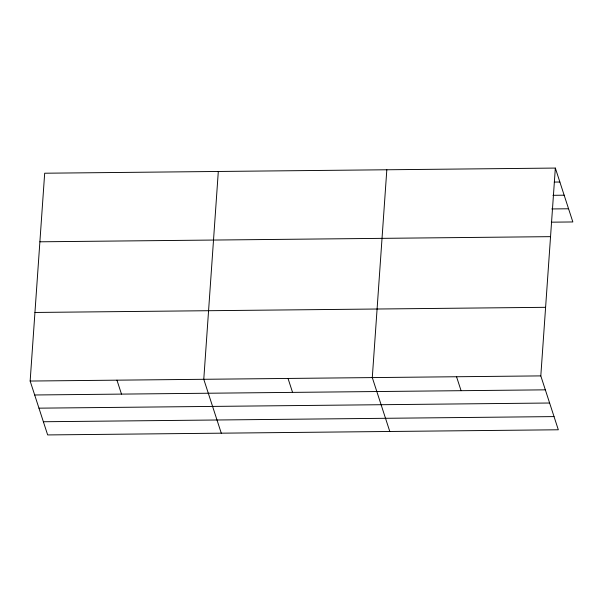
<?xml version="1.0" encoding="UTF-8"?>
<svg xmlns="http://www.w3.org/2000/svg" width="603" height="603" viewBox="0 0 603 603"><rect width="100%" height="100%" fill="white"/><g stroke="black" fill="none" stroke-linecap="round" stroke-linejoin="round"><path stroke-width="0.9" d="M555.34 168.071L540.808 375.895L558.318 429.781L47.66 434.929L30.15 381.043L44.682 173.219L555.34 168.071L572.85 221.957L551.315 222.175M218.309 171.471L203.776 379.295L221.278 433.18M386.825 169.775L372.292 377.591L389.794 431.477M554.255 182.068L559.87 182.016M552.921 195.312L564.152 195.199M551.715 208.947L568.569 208.774M39.888 241.803L550.547 236.655M34.944 312.46L545.602 307.319M30.15 381.043L540.808 375.895M34.68 394.98L545.338 389.84M38.961 408.163L549.619 403.015M43.378 421.746L554.029 416.598M456.546 376.747L461.076 390.684M288.03 378.443L292.561 392.38M116.959 380.169L121.489 394.106"/></g></svg>
